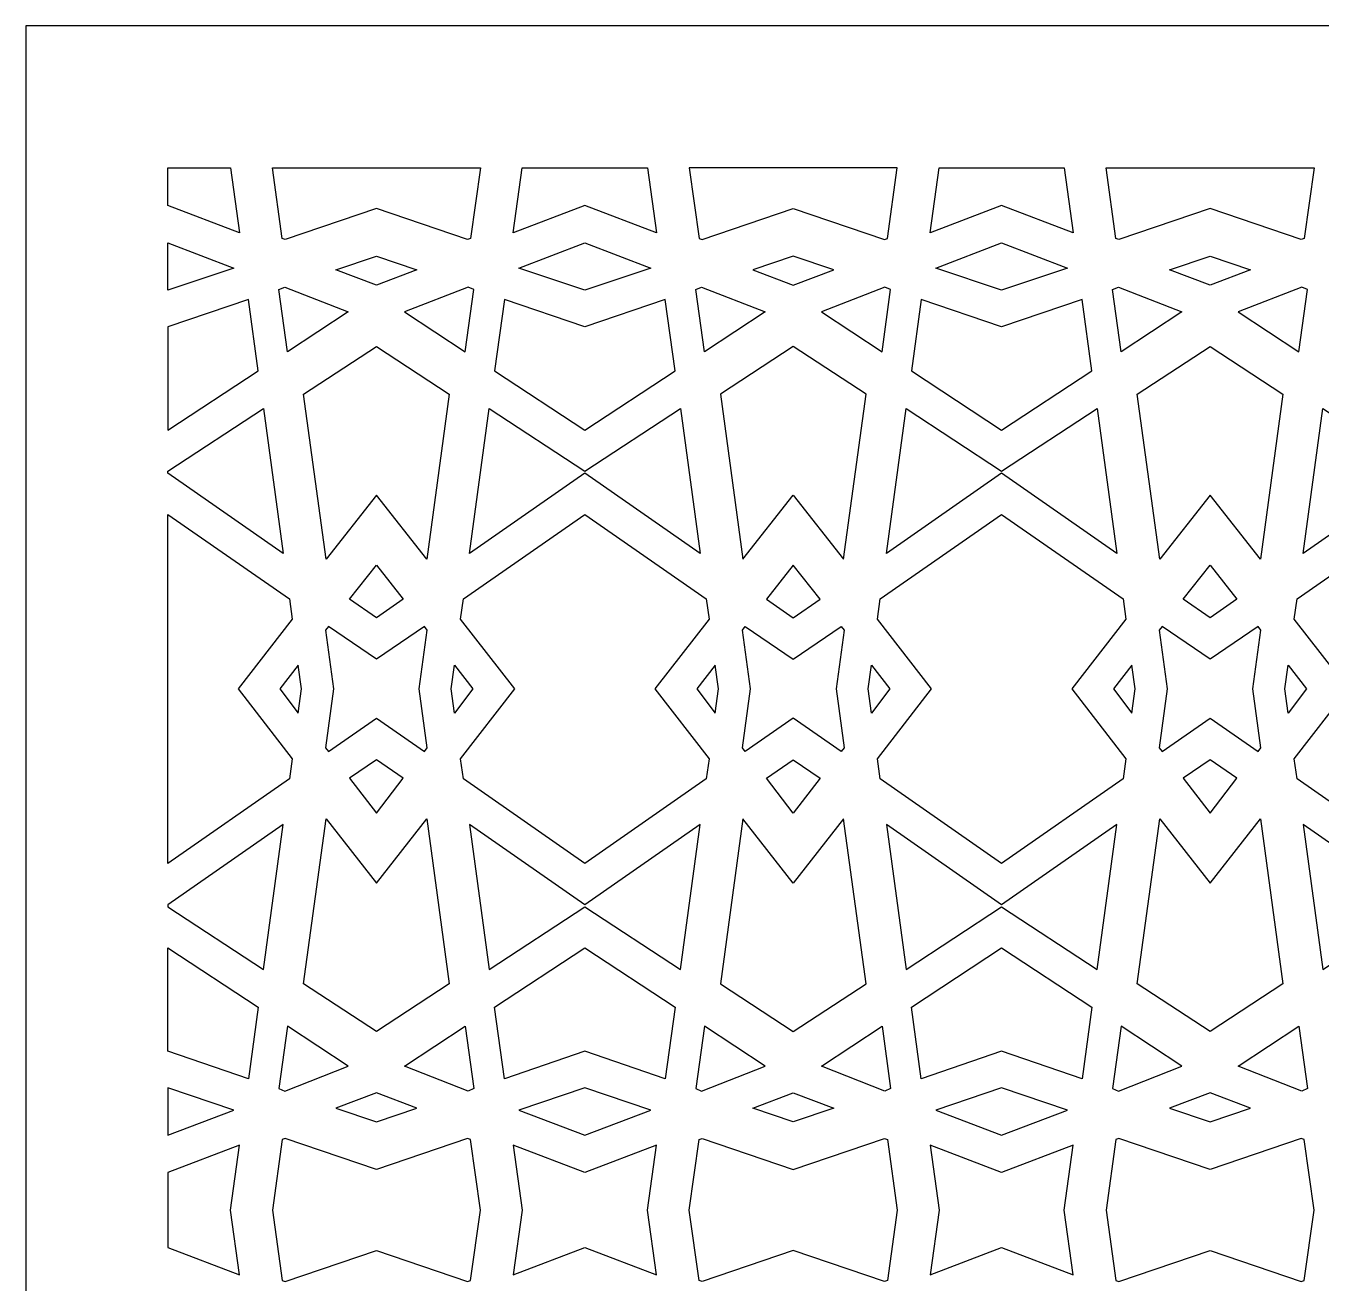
# Model space of a CAD drawing. Header units: millimetres. Extents: x -503 to 497, y -490 to 510.
# Drawn here: x -503 to 44, y -21 to 510 of the extents above; entities that cross this region are included whole.
import ezdxf

# ---------------------------------------------------------------- set-up
doc = ezdxf.new("R2010")
doc.units = ezdxf.units.MM
doc.layers.add('Plan 1', color=7, linetype='Continuous')

msp = doc.modelspace()

# ---------------------------------------------------------------- linework, layer by layer
at = {"layer": 'Plan 1', "color": 17}
for points, knots in [([(-502.7, 509.84), (-502.7, 509.84), (497.3, 509.84), (497.3, 509.84), (497.3, 509.84), (497.3, 509.84), (497.3, -490.16), (497.3, -490.16), (497.3, -490.16), (497.3, -490.16), (-502.7, -490.16), (-502.7, -490.16), (-502.7, -490.16), (-502.7, -490.16), (-502.7, 509.84), (-502.7, 509.84)], [0, 0, 0, 0, 0.2, 0.2, 0.2, 0.2, 0.4, 0.4, 0.4, 0.4, 0.6, 0.6, 0.6, 0.6, 1, 1, 1, 1]), ([(-412.51, 422.49), (-412.51, 422.49), (-416.29, 449.84), (-416.29, 449.84), (-416.29, 449.84), (-416.29, 449.84), (-442.7, 449.84), (-442.7, 449.84), (-442.7, 449.84), (-442.7, 449.84), (-442.7, 433.95), (-442.7, 433.95), (-442.7, 433.95), (-442.7, 433.95), (-412.51, 422.49), (-412.51, 422.49)], [0, 0, 0, 0, 0.2, 0.2, 0.2, 0.2, 0.4, 0.4, 0.4, 0.4, 0.6, 0.6, 0.6, 0.6, 1, 1, 1, 1]), ([(-398.6, 449.84), (-398.6, 449.84), (-394.43, 420.07), (-394.43, 420.07), (-394.43, 420.07), (-394.43, 420.07), (-393.22, 419.67), (-393.22, 419.67), (-393.22, 419.67), (-393.22, 419.67), (-354.7, 432.73), (-354.7, 432.73), (-354.7, 432.73), (-354.7, 432.73), (-316.17, 419.67), (-316.17, 419.67), (-316.17, 419.67), (-316.17, 419.67), (-314.97, 420.07), (-314.97, 420.07), (-314.97, 420.07), (-314.97, 420.07), (-310.8, 449.84), (-310.8, 449.84), (-310.8, 449.84), (-310.8, 449.84), (-398.6, 449.84), (-398.6, 449.84)], [0, 0, 0, 0, 0.125, 0.125, 0.125, 0.125, 0.25, 0.25, 0.25, 0.25, 0.375, 0.375, 0.375, 0.375, 0.5, 0.5, 0.5, 0.5, 0.625, 0.625, 0.625, 0.625, 0.75, 0.75, 0.75, 0.75, 1, 1, 1, 1]), ([(-236.48, 422.49), (-236.48, 422.49), (-240.28, 449.84), (-240.28, 449.84), (-240.28, 449.84), (-240.28, 449.84), (-293.11, 449.84), (-293.11, 449.84), (-293.11, 449.84), (-293.11, 449.84), (-296.91, 422.49), (-296.91, 422.49), (-296.91, 422.49), (-296.91, 422.49), (-266.7, 433.95), (-266.7, 433.95), (-266.7, 433.95), (-266.7, 433.95), (-236.48, 422.49), (-236.48, 422.49)], [0, 0, 0, 0, 0.166667, 0.166667, 0.166667, 0.166667, 0.333333, 0.333333, 0.333333, 0.333333, 0.5, 0.5, 0.5, 0.5, 0.666667, 0.666667, 0.666667, 0.666667, 1, 1, 1, 1]), ([(-134.79, 449.84), (-134.79, 449.84), (-138.96, 420.07), (-138.96, 420.07), (-138.96, 420.07), (-138.96, 420.07), (-140.17, 419.67), (-140.17, 419.67), (-140.17, 419.67), (-140.17, 419.67), (-178.69, 432.73), (-178.69, 432.73), (-178.69, 432.73), (-178.69, 432.73), (-217.22, 419.67), (-217.22, 419.67), (-217.22, 419.67), (-217.22, 419.67), (-218.42, 420.07), (-218.42, 420.07), (-218.42, 420.07), (-218.42, 420.07), (-222.6, 449.84), (-222.6, 449.84), (-222.6, 449.84), (-222.6, 449.84), (-134.79, 449.84), (-134.79, 449.84)], [0, 0, 0, 0, 0.125, 0.125, 0.125, 0.125, 0.25, 0.25, 0.25, 0.25, 0.375, 0.375, 0.375, 0.375, 0.5, 0.5, 0.5, 0.5, 0.625, 0.625, 0.625, 0.625, 0.75, 0.75, 0.75, 0.75, 1, 1, 1, 1]), ([(-60.51, 422.49), (-60.51, 422.49), (-64.29, 449.84), (-64.29, 449.84), (-64.29, 449.84), (-64.29, 449.84), (-117.1, 449.84), (-117.1, 449.84), (-117.1, 449.84), (-117.1, 449.84), (-120.88, 422.49), (-120.88, 422.49), (-120.88, 422.49), (-120.88, 422.49), (-90.7, 433.95), (-90.7, 433.95), (-90.7, 433.95), (-90.7, 433.95), (-60.51, 422.49), (-60.51, 422.49)], [0, 0, 0, 0, 0.166667, 0.166667, 0.166667, 0.166667, 0.333333, 0.333333, 0.333333, 0.333333, 0.5, 0.5, 0.5, 0.5, 0.666667, 0.666667, 0.666667, 0.666667, 1, 1, 1, 1]), ([(-46.6, 449.84), (-46.6, 449.84), (-42.43, 420.07), (-42.43, 420.07), (-42.43, 420.07), (-42.43, 420.07), (-41.22, 419.67), (-41.22, 419.67), (-41.22, 419.67), (-41.22, 419.67), (-2.7, 432.73), (-2.7, 432.73), (-2.7, 432.73), (-2.7, 432.73), (35.83, 419.67), (35.83, 419.67), (35.83, 419.67), (35.83, 419.67), (37.03, 420.07), (37.03, 420.07), (37.03, 420.07), (37.03, 420.07), (41.2, 449.84), (41.2, 449.84), (41.2, 449.84), (41.2, 449.84), (-46.6, 449.84), (-46.6, 449.84)], [0, 0, 0, 0, 0.125, 0.125, 0.125, 0.125, 0.25, 0.25, 0.25, 0.25, 0.375, 0.375, 0.375, 0.375, 0.5, 0.5, 0.5, 0.5, 0.625, 0.625, 0.625, 0.625, 0.75, 0.75, 0.75, 0.75, 1, 1, 1, 1]), ([(-414.89, 407.6), (-414.89, 407.6), (-442.7, 418.28), (-442.7, 418.28), (-442.7, 418.28), (-442.7, 418.28), (-442.7, 398.19), (-442.7, 398.19), (-442.7, 398.19), (-442.7, 398.19), (-414.89, 407.6), (-414.89, 407.6)], [0, 0, 0, 0, 0.25, 0.25, 0.25, 0.25, 0.5, 0.5, 0.5, 0.5, 1, 1, 1, 1]), ([(-238.89, 407.6), (-238.89, 407.6), (-266.7, 418.28), (-266.7, 418.28), (-266.7, 418.28), (-266.7, 418.28), (-294.5, 407.6), (-294.5, 407.6), (-294.5, 407.6), (-294.5, 407.6), (-266.7, 398.19), (-266.7, 398.19), (-266.7, 398.19), (-266.7, 398.19), (-238.89, 407.6), (-238.89, 407.6)], [0, 0, 0, 0, 0.2, 0.2, 0.2, 0.2, 0.4, 0.4, 0.4, 0.4, 0.6, 0.6, 0.6, 0.6, 1, 1, 1, 1]), ([(-62.89, 407.6), (-62.89, 407.6), (-90.7, 418.28), (-90.7, 418.28), (-90.7, 418.28), (-90.7, 418.28), (-118.5, 407.6), (-118.5, 407.6), (-118.5, 407.6), (-118.5, 407.6), (-90.7, 398.19), (-90.7, 398.19), (-90.7, 398.19), (-90.7, 398.19), (-62.89, 407.6), (-62.89, 407.6)], [0, 0, 0, 0, 0.2, 0.2, 0.2, 0.2, 0.4, 0.4, 0.4, 0.4, 0.6, 0.6, 0.6, 0.6, 1, 1, 1, 1]), ([(-354.7, 412.64), (-354.7, 412.64), (-371.79, 406.83), (-371.79, 406.83), (-371.79, 406.83), (-371.79, 406.83), (-354.7, 400.38), (-354.7, 400.38), (-354.7, 400.38), (-354.7, 400.38), (-337.61, 406.83), (-337.61, 406.83), (-337.61, 406.83), (-337.61, 406.83), (-354.7, 412.64), (-354.7, 412.64)], [0, 0, 0, 0, 0.2, 0.2, 0.2, 0.2, 0.4, 0.4, 0.4, 0.4, 0.6, 0.6, 0.6, 0.6, 1, 1, 1, 1]), ([(-178.69, 412.64), (-178.69, 412.64), (-161.61, 406.83), (-161.61, 406.83), (-161.61, 406.83), (-161.61, 406.83), (-178.69, 400.38), (-178.69, 400.38), (-178.69, 400.38), (-178.69, 400.38), (-195.78, 406.83), (-195.78, 406.83), (-195.78, 406.83), (-195.78, 406.83), (-178.69, 412.64), (-178.69, 412.64)], [0, 0, 0, 0, 0.2, 0.2, 0.2, 0.2, 0.4, 0.4, 0.4, 0.4, 0.6, 0.6, 0.6, 0.6, 1, 1, 1, 1]), ([(-2.7, 412.64), (-2.7, 412.64), (-19.79, 406.83), (-19.79, 406.83), (-19.79, 406.83), (-19.79, 406.83), (-2.7, 400.38), (-2.7, 400.38), (-2.7, 400.38), (-2.7, 400.38), (14.39, 406.83), (14.39, 406.83), (14.39, 406.83), (14.39, 406.83), (-2.7, 412.64), (-2.7, 412.64)], [0, 0, 0, 0, 0.2, 0.2, 0.2, 0.2, 0.4, 0.4, 0.4, 0.4, 0.6, 0.6, 0.6, 0.6, 1, 1, 1, 1]), ([(-366.62, 389.12), (-366.62, 389.12), (-393.42, 399.57), (-393.42, 399.57), (-393.42, 399.57), (-393.42, 399.57), (-395.83, 398.57), (-395.83, 398.57), (-395.83, 398.57), (-395.83, 398.57), (-392.22, 372.25), (-392.22, 372.25), (-392.22, 372.25), (-392.22, 372.25), (-366.62, 389.12), (-366.62, 389.12)], [0, 0, 0, 0, 0.2, 0.2, 0.2, 0.2, 0.4, 0.4, 0.4, 0.4, 0.6, 0.6, 0.6, 0.6, 1, 1, 1, 1]), ([(-342.78, 389.12), (-342.78, 389.12), (-315.98, 399.57), (-315.98, 399.57), (-315.98, 399.57), (-315.98, 399.57), (-313.57, 398.57), (-313.57, 398.57), (-313.57, 398.57), (-313.57, 398.57), (-317.18, 372.25), (-317.18, 372.25), (-317.18, 372.25), (-317.18, 372.25), (-342.78, 389.12), (-342.78, 389.12)], [0, 0, 0, 0, 0.2, 0.2, 0.2, 0.2, 0.4, 0.4, 0.4, 0.4, 0.6, 0.6, 0.6, 0.6, 1, 1, 1, 1]), ([(-190.61, 389.12), (-190.61, 389.12), (-217.42, 399.57), (-217.42, 399.57), (-217.42, 399.57), (-217.42, 399.57), (-219.82, 398.57), (-219.82, 398.57), (-219.82, 398.57), (-219.82, 398.57), (-216.22, 372.25), (-216.22, 372.25), (-216.22, 372.25), (-216.22, 372.25), (-190.61, 389.12), (-190.61, 389.12)], [0, 0, 0, 0, 0.2, 0.2, 0.2, 0.2, 0.4, 0.4, 0.4, 0.4, 0.6, 0.6, 0.6, 0.6, 1, 1, 1, 1]), ([(-166.78, 389.12), (-166.78, 389.12), (-139.97, 399.57), (-139.97, 399.57), (-139.97, 399.57), (-139.97, 399.57), (-137.56, 398.57), (-137.56, 398.57), (-137.56, 398.57), (-137.56, 398.57), (-141.17, 372.25), (-141.17, 372.25), (-141.17, 372.25), (-141.17, 372.25), (-166.78, 389.12), (-166.78, 389.12)], [0, 0, 0, 0, 0.2, 0.2, 0.2, 0.2, 0.4, 0.4, 0.4, 0.4, 0.6, 0.6, 0.6, 0.6, 1, 1, 1, 1]), ([(-14.62, 389.12), (-14.62, 389.12), (-41.42, 399.57), (-41.42, 399.57), (-41.42, 399.57), (-41.42, 399.57), (-43.83, 398.57), (-43.83, 398.57), (-43.83, 398.57), (-43.83, 398.57), (-40.22, 372.25), (-40.22, 372.25), (-40.22, 372.25), (-40.22, 372.25), (-14.62, 389.12), (-14.62, 389.12)], [0, 0, 0, 0, 0.2, 0.2, 0.2, 0.2, 0.4, 0.4, 0.4, 0.4, 0.6, 0.6, 0.6, 0.6, 1, 1, 1, 1]), ([(9.22, 389.12), (9.22, 389.12), (36.02, 399.57), (36.02, 399.57), (36.02, 399.57), (36.02, 399.57), (38.43, 398.57), (38.43, 398.57), (38.43, 398.57), (38.43, 398.57), (34.82, 372.25), (34.82, 372.25), (34.82, 372.25), (34.82, 372.25), (9.22, 389.12), (9.22, 389.12)], [0, 0, 0, 0, 0.2, 0.2, 0.2, 0.2, 0.4, 0.4, 0.4, 0.4, 0.6, 0.6, 0.6, 0.6, 1, 1, 1, 1]), ([(-442.7, 339.08), (-442.7, 339.08), (-442.7, 382.7), (-442.7, 382.7), (-442.7, 382.7), (-442.7, 382.7), (-408.71, 394.36), (-408.71, 394.36), (-408.71, 394.36), (-408.71, 394.36), (-404.56, 364.22), (-404.56, 364.22), (-404.56, 364.22), (-404.56, 364.22), (-442.7, 339.08), (-442.7, 339.08)], [0, 0, 0, 0, 0.2, 0.2, 0.2, 0.2, 0.4, 0.4, 0.4, 0.4, 0.6, 0.6, 0.6, 0.6, 1, 1, 1, 1]), ([(-266.7, 382.7), (-266.7, 382.7), (-232.71, 394.36), (-232.71, 394.36), (-232.71, 394.36), (-232.71, 394.36), (-228.56, 364.22), (-228.56, 364.22), (-228.56, 364.22), (-228.56, 364.22), (-266.7, 339.08), (-266.7, 339.08), (-266.7, 339.08), (-266.7, 339.08), (-304.83, 364.22), (-304.83, 364.22), (-304.83, 364.22), (-304.83, 364.22), (-300.68, 394.36), (-300.68, 394.36), (-300.68, 394.36), (-300.68, 394.36), (-266.7, 382.7), (-266.7, 382.7)], [0, 0, 0, 0, 0.142857, 0.142857, 0.142857, 0.142857, 0.285714, 0.285714, 0.285714, 0.285714, 0.428571, 0.428571, 0.428571, 0.428571, 0.571429, 0.571429, 0.571429, 0.571429, 0.714286, 0.714286, 0.714286, 0.714286, 1, 1, 1, 1]), ([(-90.7, 382.7), (-90.7, 382.7), (-56.71, 394.36), (-56.71, 394.36), (-56.71, 394.36), (-56.71, 394.36), (-52.56, 364.22), (-52.56, 364.22), (-52.56, 364.22), (-52.56, 364.22), (-90.7, 339.08), (-90.7, 339.08), (-90.7, 339.08), (-90.7, 339.08), (-128.83, 364.22), (-128.83, 364.22), (-128.83, 364.22), (-128.83, 364.22), (-124.68, 394.36), (-124.68, 394.36), (-124.68, 394.36), (-124.68, 394.36), (-90.7, 382.7), (-90.7, 382.7)], [0, 0, 0, 0, 0.142857, 0.142857, 0.142857, 0.142857, 0.285714, 0.285714, 0.285714, 0.285714, 0.428571, 0.428571, 0.428571, 0.428571, 0.571429, 0.571429, 0.571429, 0.571429, 0.714286, 0.714286, 0.714286, 0.714286, 1, 1, 1, 1]), ([(-333.43, 284.61), (-333.43, 284.61), (-323.92, 354.34), (-323.92, 354.34), (-323.92, 354.34), (-323.92, 354.34), (-354.7, 374.47), (-354.7, 374.47), (-354.7, 374.47), (-354.7, 374.47), (-385.48, 354.34), (-385.48, 354.34), (-385.48, 354.34), (-385.48, 354.34), (-375.96, 284.61), (-375.96, 284.61), (-375.96, 284.61), (-375.96, 284.61), (-354.7, 311.73), (-354.7, 311.73), (-354.7, 311.73), (-354.7, 311.73), (-333.43, 284.61), (-333.43, 284.61)], [0, 0, 0, 0, 0.142857, 0.142857, 0.142857, 0.142857, 0.285714, 0.285714, 0.285714, 0.285714, 0.428571, 0.428571, 0.428571, 0.428571, 0.571429, 0.571429, 0.571429, 0.571429, 0.714286, 0.714286, 0.714286, 0.714286, 1, 1, 1, 1]), ([(-199.96, 284.61), (-199.96, 284.61), (-209.47, 354.34), (-209.47, 354.34), (-209.47, 354.34), (-209.47, 354.34), (-178.69, 374.47), (-178.69, 374.47), (-178.69, 374.47), (-178.69, 374.47), (-147.91, 354.34), (-147.91, 354.34), (-147.91, 354.34), (-147.91, 354.34), (-157.43, 284.61), (-157.43, 284.61), (-157.43, 284.61), (-157.43, 284.61), (-178.69, 311.73), (-178.69, 311.73), (-178.69, 311.73), (-178.69, 311.73), (-199.96, 284.61), (-199.96, 284.61)], [0, 0, 0, 0, 0.142857, 0.142857, 0.142857, 0.142857, 0.285714, 0.285714, 0.285714, 0.285714, 0.428571, 0.428571, 0.428571, 0.428571, 0.571429, 0.571429, 0.571429, 0.571429, 0.714286, 0.714286, 0.714286, 0.714286, 1, 1, 1, 1]), ([(18.57, 284.61), (18.57, 284.61), (28.08, 354.34), (28.08, 354.34), (28.08, 354.34), (28.08, 354.34), (-2.7, 374.47), (-2.7, 374.47), (-2.7, 374.47), (-2.7, 374.47), (-33.48, 354.34), (-33.48, 354.34), (-33.48, 354.34), (-33.48, 354.34), (-23.96, 284.61), (-23.96, 284.61), (-23.96, 284.61), (-23.96, 284.61), (-2.7, 311.73), (-2.7, 311.73), (-2.7, 311.73), (-2.7, 311.73), (18.57, 284.61), (18.57, 284.61)], [0, 0, 0, 0, 0.142857, 0.142857, 0.142857, 0.142857, 0.285714, 0.285714, 0.285714, 0.285714, 0.428571, 0.428571, 0.428571, 0.428571, 0.571429, 0.571429, 0.571429, 0.571429, 0.714286, 0.714286, 0.714286, 0.714286, 1, 1, 1, 1]), ([(-394.06, 287.02), (-394.06, 287.02), (-402.37, 348.32), (-402.37, 348.32), (-402.37, 348.32), (-402.37, 348.32), (-442.7, 321.81), (-442.7, 321.81), (-442.7, 321.81), (-442.7, 321.81), (-442.7, 320.97), (-442.7, 320.97), (-442.7, 320.97), (-442.7, 320.97), (-394.06, 287.02), (-394.06, 287.02)], [0, 0, 0, 0, 0.2, 0.2, 0.2, 0.2, 0.4, 0.4, 0.4, 0.4, 0.6, 0.6, 0.6, 0.6, 1, 1, 1, 1]), ([(-218.05, 287.02), (-218.05, 287.02), (-226.36, 348.32), (-226.36, 348.32), (-226.36, 348.32), (-226.36, 348.32), (-266.7, 321.81), (-266.7, 321.81), (-266.7, 321.81), (-266.7, 321.81), (-307.03, 348.32), (-307.03, 348.32), (-307.03, 348.32), (-307.03, 348.32), (-315.34, 287.02), (-315.34, 287.02), (-315.34, 287.02), (-315.34, 287.02), (-266.7, 320.97), (-266.7, 320.97), (-266.7, 320.97), (-266.7, 320.97), (-218.05, 287.02), (-218.05, 287.02)], [0, 0, 0, 0, 0.142857, 0.142857, 0.142857, 0.142857, 0.285714, 0.285714, 0.285714, 0.285714, 0.428571, 0.428571, 0.428571, 0.428571, 0.571429, 0.571429, 0.571429, 0.571429, 0.714286, 0.714286, 0.714286, 0.714286, 1, 1, 1, 1]), ([(-42.06, 287.02), (-42.06, 287.02), (-50.37, 348.32), (-50.37, 348.32), (-50.37, 348.32), (-50.37, 348.32), (-90.7, 321.81), (-90.7, 321.81), (-90.7, 321.81), (-90.7, 321.81), (-131.02, 348.32), (-131.02, 348.32), (-131.02, 348.32), (-131.02, 348.32), (-139.34, 287.02), (-139.34, 287.02), (-139.34, 287.02), (-139.34, 287.02), (-90.7, 320.97), (-90.7, 320.97), (-90.7, 320.97), (-90.7, 320.97), (-42.06, 287.02), (-42.06, 287.02)], [0, 0, 0, 0, 0.142857, 0.142857, 0.142857, 0.142857, 0.285714, 0.285714, 0.285714, 0.285714, 0.428571, 0.428571, 0.428571, 0.428571, 0.571429, 0.571429, 0.571429, 0.571429, 0.714286, 0.714286, 0.714286, 0.714286, 1, 1, 1, 1]), ([(133.95, 287.02), (133.95, 287.02), (125.64, 348.32), (125.64, 348.32), (125.64, 348.32), (125.64, 348.32), (85.3, 321.81), (85.3, 321.81), (85.3, 321.81), (85.3, 321.81), (44.97, 348.32), (44.97, 348.32), (44.97, 348.32), (44.97, 348.32), (36.66, 287.02), (36.66, 287.02), (36.66, 287.02), (36.66, 287.02), (85.3, 320.97), (85.3, 320.97), (85.3, 320.97), (85.3, 320.97), (133.95, 287.02), (133.95, 287.02)], [0, 0, 0, 0, 0.142857, 0.142857, 0.142857, 0.142857, 0.285714, 0.285714, 0.285714, 0.285714, 0.428571, 0.428571, 0.428571, 0.428571, 0.571429, 0.571429, 0.571429, 0.571429, 0.714286, 0.714286, 0.714286, 0.714286, 1, 1, 1, 1]), ([(-390.25, 259.28), (-390.25, 259.28), (-391.45, 267.92), (-391.45, 267.92), (-391.45, 267.92), (-391.45, 267.92), (-442.7, 303.5), (-442.7, 303.5), (-442.7, 303.5), (-442.7, 303.5), (-442.7, 156.16), (-442.7, 156.16), (-442.7, 156.16), (-442.7, 156.16), (-391.45, 191.94), (-391.45, 191.94), (-391.45, 191.94), (-391.45, 191.94), (-390.25, 200.38), (-390.25, 200.38), (-390.25, 200.38), (-390.25, 200.38), (-413.11, 229.93), (-413.11, 229.93), (-413.11, 229.93), (-413.11, 229.93), (-390.25, 259.28), (-390.25, 259.28)], [0, 0, 0, 0, 0.125, 0.125, 0.125, 0.125, 0.25, 0.25, 0.25, 0.25, 0.375, 0.375, 0.375, 0.375, 0.5, 0.5, 0.5, 0.5, 0.625, 0.625, 0.625, 0.625, 0.75, 0.75, 0.75, 0.75, 1, 1, 1, 1]), ([(-214.25, 259.28), (-214.25, 259.28), (-215.45, 267.92), (-215.45, 267.92), (-215.45, 267.92), (-215.45, 267.92), (-266.7, 303.5), (-266.7, 303.5), (-266.7, 303.5), (-266.7, 303.5), (-317.95, 267.92), (-317.95, 267.92), (-317.95, 267.92), (-317.95, 267.92), (-319.14, 259.28), (-319.14, 259.28), (-319.14, 259.28), (-319.14, 259.28), (-296.28, 229.93), (-296.28, 229.93), (-296.28, 229.93), (-296.28, 229.93), (-319.14, 200.38), (-319.14, 200.38), (-319.14, 200.38), (-319.14, 200.38), (-317.95, 191.94), (-317.95, 191.94), (-317.95, 191.94), (-317.95, 191.94), (-266.7, 156.16), (-266.7, 156.16), (-266.7, 156.16), (-266.7, 156.16), (-215.45, 191.94), (-215.45, 191.94), (-215.45, 191.94), (-215.45, 191.94), (-214.25, 200.38), (-214.25, 200.38), (-214.25, 200.38), (-214.25, 200.38), (-237.11, 229.93), (-237.11, 229.93), (-237.11, 229.93), (-237.11, 229.93), (-214.25, 259.28), (-214.25, 259.28)], [0, 0, 0, 0, 0.076923, 0.076923, 0.076923, 0.076923, 0.153846, 0.153846, 0.153846, 0.153846, 0.230769, 0.230769, 0.230769, 0.230769, 0.307692, 0.307692, 0.307692, 0.307692, 0.384615, 0.384615, 0.384615, 0.384615, 0.461538, 0.461538, 0.461538, 0.461538, 0.538462, 0.538462, 0.538462, 0.538462, 0.615385, 0.615385, 0.615385, 0.615385, 0.692308, 0.692308, 0.692308, 0.692308, 0.769231, 0.769231, 0.769231, 0.769231, 0.846154, 0.846154, 0.846154, 0.846154, 1, 1, 1, 1]), ([(-38.25, 259.28), (-38.25, 259.28), (-39.45, 267.92), (-39.45, 267.92), (-39.45, 267.92), (-39.45, 267.92), (-90.7, 303.5), (-90.7, 303.5), (-90.7, 303.5), (-90.7, 303.5), (-141.94, 267.92), (-141.94, 267.92), (-141.94, 267.92), (-141.94, 267.92), (-143.14, 259.28), (-143.14, 259.28), (-143.14, 259.28), (-143.14, 259.28), (-120.28, 229.93), (-120.28, 229.93), (-120.28, 229.93), (-120.28, 229.93), (-143.14, 200.38), (-143.14, 200.38), (-143.14, 200.38), (-143.14, 200.38), (-141.94, 191.94), (-141.94, 191.94), (-141.94, 191.94), (-141.94, 191.94), (-90.7, 156.16), (-90.7, 156.16), (-90.7, 156.16), (-90.7, 156.16), (-39.45, 191.94), (-39.45, 191.94), (-39.45, 191.94), (-39.45, 191.94), (-38.25, 200.38), (-38.25, 200.38), (-38.25, 200.38), (-38.25, 200.38), (-61.11, 229.93), (-61.11, 229.93), (-61.11, 229.93), (-61.11, 229.93), (-38.25, 259.28), (-38.25, 259.28)], [0, 0, 0, 0, 0.076923, 0.076923, 0.076923, 0.076923, 0.153846, 0.153846, 0.153846, 0.153846, 0.230769, 0.230769, 0.230769, 0.230769, 0.307692, 0.307692, 0.307692, 0.307692, 0.384615, 0.384615, 0.384615, 0.384615, 0.461538, 0.461538, 0.461538, 0.461538, 0.538462, 0.538462, 0.538462, 0.538462, 0.615385, 0.615385, 0.615385, 0.615385, 0.692308, 0.692308, 0.692308, 0.692308, 0.769231, 0.769231, 0.769231, 0.769231, 0.846154, 0.846154, 0.846154, 0.846154, 1, 1, 1, 1]), ([(137.75, 259.28), (137.75, 259.28), (136.55, 267.92), (136.55, 267.92), (136.55, 267.92), (136.55, 267.92), (85.3, 303.5), (85.3, 303.5), (85.3, 303.5), (85.3, 303.5), (34.05, 267.92), (34.05, 267.92), (34.05, 267.92), (34.05, 267.92), (32.86, 259.28), (32.86, 259.28), (32.86, 259.28), (32.86, 259.28), (55.72, 229.93), (55.72, 229.93), (55.72, 229.93), (55.72, 229.93), (32.86, 200.38), (32.86, 200.38), (32.86, 200.38), (32.86, 200.38), (34.05, 191.94), (34.05, 191.94), (34.05, 191.94), (34.05, 191.94), (85.3, 156.16), (85.3, 156.16), (85.3, 156.16), (85.3, 156.16), (136.55, 191.94), (136.55, 191.94), (136.55, 191.94), (136.55, 191.94), (137.75, 200.38), (137.75, 200.38), (137.75, 200.38), (137.75, 200.38), (114.89, 229.93), (114.89, 229.93), (114.89, 229.93), (114.89, 229.93), (137.75, 259.28), (137.75, 259.28)], [0, 0, 0, 0, 0.076923, 0.076923, 0.076923, 0.076923, 0.153846, 0.153846, 0.153846, 0.153846, 0.230769, 0.230769, 0.230769, 0.230769, 0.307692, 0.307692, 0.307692, 0.307692, 0.384615, 0.384615, 0.384615, 0.384615, 0.461538, 0.461538, 0.461538, 0.461538, 0.538462, 0.538462, 0.538462, 0.538462, 0.615385, 0.615385, 0.615385, 0.615385, 0.692308, 0.692308, 0.692308, 0.692308, 0.769231, 0.769231, 0.769231, 0.769231, 0.846154, 0.846154, 0.846154, 0.846154, 1, 1, 1, 1]), ([(-354.7, 282.19), (-354.7, 282.19), (-366.01, 267.72), (-366.01, 267.72), (-366.01, 267.72), (-366.01, 267.72), (-354.7, 259.88), (-354.7, 259.88), (-354.7, 259.88), (-354.7, 259.88), (-343.38, 267.72), (-343.38, 267.72), (-343.38, 267.72), (-343.38, 267.72), (-354.7, 282.19), (-354.7, 282.19)], [0, 0, 0, 0, 0.2, 0.2, 0.2, 0.2, 0.4, 0.4, 0.4, 0.4, 0.6, 0.6, 0.6, 0.6, 1, 1, 1, 1]), ([(-178.69, 282.19), (-178.69, 282.19), (-167.38, 267.72), (-167.38, 267.72), (-167.38, 267.72), (-167.38, 267.72), (-178.69, 259.88), (-178.69, 259.88), (-178.69, 259.88), (-178.69, 259.88), (-190.01, 267.72), (-190.01, 267.72), (-190.01, 267.72), (-190.01, 267.72), (-178.69, 282.19), (-178.69, 282.19)], [0, 0, 0, 0, 0.2, 0.2, 0.2, 0.2, 0.4, 0.4, 0.4, 0.4, 0.6, 0.6, 0.6, 0.6, 1, 1, 1, 1]), ([(-2.7, 282.19), (-2.7, 282.19), (-14.01, 267.72), (-14.01, 267.72), (-14.01, 267.72), (-14.01, 267.72), (-2.7, 259.88), (-2.7, 259.88), (-2.7, 259.88), (-2.7, 259.88), (8.62, 267.72), (8.62, 267.72), (8.62, 267.72), (8.62, 267.72), (-2.7, 282.19), (-2.7, 282.19)], [0, 0, 0, 0, 0.2, 0.2, 0.2, 0.2, 0.4, 0.4, 0.4, 0.4, 0.6, 0.6, 0.6, 0.6, 1, 1, 1, 1]), ([(-354.7, 217.47), (-354.7, 217.47), (-374.97, 203.4), (-374.97, 203.4), (-374.97, 203.4), (-374.97, 203.4), (-376.17, 205.01), (-376.17, 205.01), (-376.17, 205.01), (-376.17, 205.01), (-372.79, 229.93), (-372.79, 229.93), (-372.79, 229.93), (-372.79, 229.93), (-376.17, 254.65), (-376.17, 254.65), (-376.17, 254.65), (-376.17, 254.65), (-374.97, 256.26), (-374.97, 256.26), (-374.97, 256.26), (-374.97, 256.26), (-354.7, 242.39), (-354.7, 242.39), (-354.7, 242.39), (-354.7, 242.39), (-334.43, 256.26), (-334.43, 256.26), (-334.43, 256.26), (-334.43, 256.26), (-333.24, 254.65), (-333.24, 254.65), (-333.24, 254.65), (-333.24, 254.65), (-336.61, 229.93), (-336.61, 229.93), (-336.61, 229.93), (-336.61, 229.93), (-333.24, 205.01), (-333.24, 205.01), (-333.24, 205.01), (-333.24, 205.01), (-334.43, 203.4), (-334.43, 203.4), (-334.43, 203.4), (-334.43, 203.4), (-354.7, 217.47), (-354.7, 217.47)], [0, 0, 0, 0, 0.076923, 0.076923, 0.076923, 0.076923, 0.153846, 0.153846, 0.153846, 0.153846, 0.230769, 0.230769, 0.230769, 0.230769, 0.307692, 0.307692, 0.307692, 0.307692, 0.384615, 0.384615, 0.384615, 0.384615, 0.461538, 0.461538, 0.461538, 0.461538, 0.538462, 0.538462, 0.538462, 0.538462, 0.615385, 0.615385, 0.615385, 0.615385, 0.692308, 0.692308, 0.692308, 0.692308, 0.769231, 0.769231, 0.769231, 0.769231, 0.846154, 0.846154, 0.846154, 0.846154, 1, 1, 1, 1]), ([(-178.69, 217.47), (-178.69, 217.47), (-158.43, 203.4), (-158.43, 203.4), (-158.43, 203.4), (-158.43, 203.4), (-157.23, 205.01), (-157.23, 205.01), (-157.23, 205.01), (-157.23, 205.01), (-160.6, 229.93), (-160.6, 229.93), (-160.6, 229.93), (-160.6, 229.93), (-157.23, 254.65), (-157.23, 254.65), (-157.23, 254.65), (-157.23, 254.65), (-158.43, 256.26), (-158.43, 256.26), (-158.43, 256.26), (-158.43, 256.26), (-178.69, 242.39), (-178.69, 242.39), (-178.69, 242.39), (-178.69, 242.39), (-198.96, 256.26), (-198.96, 256.26), (-198.96, 256.26), (-198.96, 256.26), (-200.16, 254.65), (-200.16, 254.65), (-200.16, 254.65), (-200.16, 254.65), (-196.78, 229.93), (-196.78, 229.93), (-196.78, 229.93), (-196.78, 229.93), (-200.16, 205.01), (-200.16, 205.01), (-200.16, 205.01), (-200.16, 205.01), (-198.96, 203.4), (-198.96, 203.4), (-198.96, 203.4), (-198.96, 203.4), (-178.69, 217.47), (-178.69, 217.47)], [0, 0, 0, 0, 0.076923, 0.076923, 0.076923, 0.076923, 0.153846, 0.153846, 0.153846, 0.153846, 0.230769, 0.230769, 0.230769, 0.230769, 0.307692, 0.307692, 0.307692, 0.307692, 0.384615, 0.384615, 0.384615, 0.384615, 0.461538, 0.461538, 0.461538, 0.461538, 0.538462, 0.538462, 0.538462, 0.538462, 0.615385, 0.615385, 0.615385, 0.615385, 0.692308, 0.692308, 0.692308, 0.692308, 0.769231, 0.769231, 0.769231, 0.769231, 0.846154, 0.846154, 0.846154, 0.846154, 1, 1, 1, 1]), ([(-2.7, 217.47), (-2.7, 217.47), (-22.97, 203.4), (-22.97, 203.4), (-22.97, 203.4), (-22.97, 203.4), (-24.17, 205.01), (-24.17, 205.01), (-24.17, 205.01), (-24.17, 205.01), (-20.79, 229.93), (-20.79, 229.93), (-20.79, 229.93), (-20.79, 229.93), (-24.17, 254.65), (-24.17, 254.65), (-24.17, 254.65), (-24.17, 254.65), (-22.97, 256.26), (-22.97, 256.26), (-22.97, 256.26), (-22.97, 256.26), (-2.7, 242.39), (-2.7, 242.39), (-2.7, 242.39), (-2.7, 242.39), (17.57, 256.26), (17.57, 256.26), (17.57, 256.26), (17.57, 256.26), (18.76, 254.65), (18.76, 254.65), (18.76, 254.65), (18.76, 254.65), (15.39, 229.93), (15.39, 229.93), (15.39, 229.93), (15.39, 229.93), (18.76, 205.01), (18.76, 205.01), (18.76, 205.01), (18.76, 205.01), (17.57, 203.4), (17.57, 203.4), (17.57, 203.4), (17.57, 203.4), (-2.7, 217.47), (-2.7, 217.47)], [0, 0, 0, 0, 0.076923, 0.076923, 0.076923, 0.076923, 0.153846, 0.153846, 0.153846, 0.153846, 0.230769, 0.230769, 0.230769, 0.230769, 0.307692, 0.307692, 0.307692, 0.307692, 0.384615, 0.384615, 0.384615, 0.384615, 0.461538, 0.461538, 0.461538, 0.461538, 0.538462, 0.538462, 0.538462, 0.538462, 0.615385, 0.615385, 0.615385, 0.615385, 0.692308, 0.692308, 0.692308, 0.692308, 0.769231, 0.769231, 0.769231, 0.769231, 0.846154, 0.846154, 0.846154, 0.846154, 1, 1, 1, 1]), ([(-387.68, 239.98), (-387.68, 239.98), (-386.28, 229.93), (-386.28, 229.93), (-386.28, 229.93), (-386.28, 229.93), (-387.68, 219.68), (-387.68, 219.68), (-387.68, 219.68), (-387.68, 219.68), (-395.42, 229.93), (-395.42, 229.93), (-395.42, 229.93), (-395.42, 229.93), (-387.68, 239.98), (-387.68, 239.98)], [0, 0, 0, 0, 0.2, 0.2, 0.2, 0.2, 0.4, 0.4, 0.4, 0.4, 0.6, 0.6, 0.6, 0.6, 1, 1, 1, 1]), ([(-321.72, 239.98), (-321.72, 239.98), (-323.12, 229.93), (-323.12, 229.93), (-323.12, 229.93), (-323.12, 229.93), (-321.72, 219.68), (-321.72, 219.68), (-321.72, 219.68), (-321.72, 219.68), (-313.97, 229.93), (-313.97, 229.93), (-313.97, 229.93), (-313.97, 229.93), (-321.72, 239.98), (-321.72, 239.98)], [0, 0, 0, 0, 0.2, 0.2, 0.2, 0.2, 0.4, 0.4, 0.4, 0.4, 0.6, 0.6, 0.6, 0.6, 1, 1, 1, 1]), ([(-211.67, 239.98), (-211.67, 239.98), (-210.28, 229.93), (-210.28, 229.93), (-210.28, 229.93), (-210.28, 229.93), (-211.67, 219.68), (-211.67, 219.68), (-211.67, 219.68), (-211.67, 219.68), (-219.42, 229.93), (-219.42, 229.93), (-219.42, 229.93), (-219.42, 229.93), (-211.67, 239.98), (-211.67, 239.98)], [0, 0, 0, 0, 0.2, 0.2, 0.2, 0.2, 0.4, 0.4, 0.4, 0.4, 0.6, 0.6, 0.6, 0.6, 1, 1, 1, 1]), ([(-145.71, 239.98), (-145.71, 239.98), (-147.11, 229.93), (-147.11, 229.93), (-147.11, 229.93), (-147.11, 229.93), (-145.71, 219.68), (-145.71, 219.68), (-145.71, 219.68), (-145.71, 219.68), (-137.97, 229.93), (-137.97, 229.93), (-137.97, 229.93), (-137.97, 229.93), (-145.71, 239.98), (-145.71, 239.98)], [0, 0, 0, 0, 0.2, 0.2, 0.2, 0.2, 0.4, 0.4, 0.4, 0.4, 0.6, 0.6, 0.6, 0.6, 1, 1, 1, 1]), ([(-35.68, 239.98), (-35.68, 239.98), (-34.28, 229.93), (-34.28, 229.93), (-34.28, 229.93), (-34.28, 229.93), (-35.68, 219.68), (-35.68, 219.68), (-35.68, 219.68), (-35.68, 219.68), (-43.42, 229.93), (-43.42, 229.93), (-43.42, 229.93), (-43.42, 229.93), (-35.68, 239.98), (-35.68, 239.98)], [0, 0, 0, 0, 0.2, 0.2, 0.2, 0.2, 0.4, 0.4, 0.4, 0.4, 0.6, 0.6, 0.6, 0.6, 1, 1, 1, 1]), ([(30.28, 239.98), (30.28, 239.98), (28.88, 229.93), (28.88, 229.93), (28.88, 229.93), (28.88, 229.93), (30.28, 219.68), (30.28, 219.68), (30.28, 219.68), (30.28, 219.68), (38.03, 229.93), (38.03, 229.93), (38.03, 229.93), (38.03, 229.93), (30.28, 239.98), (30.28, 239.98)], [0, 0, 0, 0, 0.2, 0.2, 0.2, 0.2, 0.4, 0.4, 0.4, 0.4, 0.6, 0.6, 0.6, 0.6, 1, 1, 1, 1]), ([(-354.7, 177.47), (-354.7, 177.47), (-366.01, 192.14), (-366.01, 192.14), (-366.01, 192.14), (-366.01, 192.14), (-354.7, 199.98), (-354.7, 199.98), (-354.7, 199.98), (-354.7, 199.98), (-343.38, 192.14), (-343.38, 192.14), (-343.38, 192.14), (-343.38, 192.14), (-354.7, 177.47), (-354.7, 177.47)], [0, 0, 0, 0, 0.2, 0.2, 0.2, 0.2, 0.4, 0.4, 0.4, 0.4, 0.6, 0.6, 0.6, 0.6, 1, 1, 1, 1]), ([(-178.69, 177.47), (-178.69, 177.47), (-167.38, 192.14), (-167.38, 192.14), (-167.38, 192.14), (-167.38, 192.14), (-178.69, 199.98), (-178.69, 199.98), (-178.69, 199.98), (-178.69, 199.98), (-190.01, 192.14), (-190.01, 192.14), (-190.01, 192.14), (-190.01, 192.14), (-178.69, 177.47), (-178.69, 177.47)], [0, 0, 0, 0, 0.2, 0.2, 0.2, 0.2, 0.4, 0.4, 0.4, 0.4, 0.6, 0.6, 0.6, 0.6, 1, 1, 1, 1]), ([(-2.7, 177.47), (-2.7, 177.47), (-14.01, 192.14), (-14.01, 192.14), (-14.01, 192.14), (-14.01, 192.14), (-2.7, 199.98), (-2.7, 199.98), (-2.7, 199.98), (-2.7, 199.98), (8.62, 192.14), (8.62, 192.14), (8.62, 192.14), (8.62, 192.14), (-2.7, 177.47), (-2.7, 177.47)], [0, 0, 0, 0, 0.2, 0.2, 0.2, 0.2, 0.4, 0.4, 0.4, 0.4, 0.6, 0.6, 0.6, 0.6, 1, 1, 1, 1]), ([(-375.96, 175.06), (-375.96, 175.06), (-385.48, 105.31), (-385.48, 105.31), (-385.48, 105.31), (-385.48, 105.31), (-354.7, 85.21), (-354.7, 85.21), (-354.7, 85.21), (-354.7, 85.21), (-323.92, 105.31), (-323.92, 105.31), (-323.92, 105.31), (-323.92, 105.31), (-333.43, 175.06), (-333.43, 175.06), (-333.43, 175.06), (-333.43, 175.06), (-354.7, 147.92), (-354.7, 147.92), (-354.7, 147.92), (-354.7, 147.92), (-375.96, 175.06), (-375.96, 175.06)], [0, 0, 0, 0, 0.142857, 0.142857, 0.142857, 0.142857, 0.285714, 0.285714, 0.285714, 0.285714, 0.428571, 0.428571, 0.428571, 0.428571, 0.571429, 0.571429, 0.571429, 0.571429, 0.714286, 0.714286, 0.714286, 0.714286, 1, 1, 1, 1]), ([(-157.43, 175.06), (-157.43, 175.06), (-147.91, 105.31), (-147.91, 105.31), (-147.91, 105.31), (-147.91, 105.31), (-178.69, 85.21), (-178.69, 85.21), (-178.69, 85.21), (-178.69, 85.21), (-209.47, 105.31), (-209.47, 105.31), (-209.47, 105.31), (-209.47, 105.31), (-199.96, 175.06), (-199.96, 175.06), (-199.96, 175.06), (-199.96, 175.06), (-178.69, 147.92), (-178.69, 147.92), (-178.69, 147.92), (-178.69, 147.92), (-157.43, 175.06), (-157.43, 175.06)], [0, 0, 0, 0, 0.142857, 0.142857, 0.142857, 0.142857, 0.285714, 0.285714, 0.285714, 0.285714, 0.428571, 0.428571, 0.428571, 0.428571, 0.571429, 0.571429, 0.571429, 0.571429, 0.714286, 0.714286, 0.714286, 0.714286, 1, 1, 1, 1]), ([(-23.96, 175.06), (-23.96, 175.06), (-33.48, 105.31), (-33.48, 105.31), (-33.48, 105.31), (-33.48, 105.31), (-2.7, 85.21), (-2.7, 85.21), (-2.7, 85.21), (-2.7, 85.21), (28.08, 105.31), (28.08, 105.31), (28.08, 105.31), (28.08, 105.31), (18.57, 175.06), (18.57, 175.06), (18.57, 175.06), (18.57, 175.06), (-2.7, 147.92), (-2.7, 147.92), (-2.7, 147.92), (-2.7, 147.92), (-23.96, 175.06), (-23.96, 175.06)], [0, 0, 0, 0, 0.142857, 0.142857, 0.142857, 0.142857, 0.285714, 0.285714, 0.285714, 0.285714, 0.428571, 0.428571, 0.428571, 0.428571, 0.571429, 0.571429, 0.571429, 0.571429, 0.714286, 0.714286, 0.714286, 0.714286, 1, 1, 1, 1]), ([(-394.06, 172.65), (-394.06, 172.65), (-402.37, 111.34), (-402.37, 111.34), (-402.37, 111.34), (-402.37, 111.34), (-442.7, 137.87), (-442.7, 137.87), (-442.7, 137.87), (-442.7, 137.87), (-442.7, 138.68), (-442.7, 138.68), (-442.7, 138.68), (-442.7, 138.68), (-394.06, 172.65), (-394.06, 172.65)], [0, 0, 0, 0, 0.2, 0.2, 0.2, 0.2, 0.4, 0.4, 0.4, 0.4, 0.6, 0.6, 0.6, 0.6, 1, 1, 1, 1]), ([(-218.05, 172.65), (-218.05, 172.65), (-226.36, 111.34), (-226.36, 111.34), (-226.36, 111.34), (-226.36, 111.34), (-266.7, 137.87), (-266.7, 137.87), (-266.7, 137.87), (-266.7, 137.87), (-307.03, 111.34), (-307.03, 111.34), (-307.03, 111.34), (-307.03, 111.34), (-315.34, 172.65), (-315.34, 172.65), (-315.34, 172.65), (-315.34, 172.65), (-266.7, 138.68), (-266.7, 138.68), (-266.7, 138.68), (-266.7, 138.68), (-218.05, 172.65), (-218.05, 172.65)], [0, 0, 0, 0, 0.142857, 0.142857, 0.142857, 0.142857, 0.285714, 0.285714, 0.285714, 0.285714, 0.428571, 0.428571, 0.428571, 0.428571, 0.571429, 0.571429, 0.571429, 0.571429, 0.714286, 0.714286, 0.714286, 0.714286, 1, 1, 1, 1]), ([(-42.06, 172.65), (-42.06, 172.65), (-50.37, 111.34), (-50.37, 111.34), (-50.37, 111.34), (-50.37, 111.34), (-90.7, 137.87), (-90.7, 137.87), (-90.7, 137.87), (-90.7, 137.87), (-131.02, 111.34), (-131.02, 111.34), (-131.02, 111.34), (-131.02, 111.34), (-139.34, 172.65), (-139.34, 172.65), (-139.34, 172.65), (-139.34, 172.65), (-90.7, 138.68), (-90.7, 138.68), (-90.7, 138.68), (-90.7, 138.68), (-42.06, 172.65), (-42.06, 172.65)], [0, 0, 0, 0, 0.142857, 0.142857, 0.142857, 0.142857, 0.285714, 0.285714, 0.285714, 0.285714, 0.428571, 0.428571, 0.428571, 0.428571, 0.571429, 0.571429, 0.571429, 0.571429, 0.714286, 0.714286, 0.714286, 0.714286, 1, 1, 1, 1]), ([(133.95, 172.65), (133.95, 172.65), (125.64, 111.34), (125.64, 111.34), (125.64, 111.34), (125.64, 111.34), (85.3, 137.87), (85.3, 137.87), (85.3, 137.87), (85.3, 137.87), (44.97, 111.34), (44.97, 111.34), (44.97, 111.34), (44.97, 111.34), (36.66, 172.65), (36.66, 172.65), (36.66, 172.65), (36.66, 172.65), (85.3, 138.68), (85.3, 138.68), (85.3, 138.68), (85.3, 138.68), (133.95, 172.65), (133.95, 172.65)], [0, 0, 0, 0, 0.142857, 0.142857, 0.142857, 0.142857, 0.285714, 0.285714, 0.285714, 0.285714, 0.428571, 0.428571, 0.428571, 0.428571, 0.571429, 0.571429, 0.571429, 0.571429, 0.714286, 0.714286, 0.714286, 0.714286, 1, 1, 1, 1]), ([(-442.7, 120.59), (-442.7, 120.59), (-442.7, 76.97), (-442.7, 76.97), (-442.7, 76.97), (-442.7, 76.97), (-408.71, 65.31), (-408.71, 65.31), (-408.71, 65.31), (-408.71, 65.31), (-404.56, 95.46), (-404.56, 95.46), (-404.56, 95.46), (-404.56, 95.46), (-442.7, 120.59), (-442.7, 120.59)], [0, 0, 0, 0, 0.2, 0.2, 0.2, 0.2, 0.4, 0.4, 0.4, 0.4, 0.6, 0.6, 0.6, 0.6, 1, 1, 1, 1]), ([(-266.7, 76.97), (-266.7, 76.97), (-232.71, 65.31), (-232.71, 65.31), (-232.71, 65.31), (-232.71, 65.31), (-228.56, 95.46), (-228.56, 95.46), (-228.56, 95.46), (-228.56, 95.46), (-266.7, 120.59), (-266.7, 120.59), (-266.7, 120.59), (-266.7, 120.59), (-304.83, 95.46), (-304.83, 95.46), (-304.83, 95.46), (-304.83, 95.46), (-300.68, 65.31), (-300.68, 65.31), (-300.68, 65.31), (-300.68, 65.31), (-266.7, 76.97), (-266.7, 76.97)], [0, 0, 0, 0, 0.142857, 0.142857, 0.142857, 0.142857, 0.285714, 0.285714, 0.285714, 0.285714, 0.428571, 0.428571, 0.428571, 0.428571, 0.571429, 0.571429, 0.571429, 0.571429, 0.714286, 0.714286, 0.714286, 0.714286, 1, 1, 1, 1]), ([(-90.7, 76.97), (-90.7, 76.97), (-56.71, 65.31), (-56.71, 65.31), (-56.71, 65.31), (-56.71, 65.31), (-52.56, 95.46), (-52.56, 95.46), (-52.56, 95.46), (-52.56, 95.46), (-90.7, 120.59), (-90.7, 120.59), (-90.7, 120.59), (-90.7, 120.59), (-128.83, 95.46), (-128.83, 95.46), (-128.83, 95.46), (-128.83, 95.46), (-124.68, 65.31), (-124.68, 65.31), (-124.68, 65.31), (-124.68, 65.31), (-90.7, 76.97), (-90.7, 76.97)], [0, 0, 0, 0, 0.142857, 0.142857, 0.142857, 0.142857, 0.285714, 0.285714, 0.285714, 0.285714, 0.428571, 0.428571, 0.428571, 0.428571, 0.571429, 0.571429, 0.571429, 0.571429, 0.714286, 0.714286, 0.714286, 0.714286, 1, 1, 1, 1]), ([(-366.62, 70.54), (-366.62, 70.54), (-393.42, 60.09), (-393.42, 60.09), (-393.42, 60.09), (-393.42, 60.09), (-395.83, 61.09), (-395.83, 61.09), (-395.83, 61.09), (-395.83, 61.09), (-392.22, 87.42), (-392.22, 87.42), (-392.22, 87.42), (-392.22, 87.42), (-366.62, 70.54), (-366.62, 70.54)], [0, 0, 0, 0, 0.2, 0.2, 0.2, 0.2, 0.4, 0.4, 0.4, 0.4, 0.6, 0.6, 0.6, 0.6, 1, 1, 1, 1]), ([(-342.78, 70.54), (-342.78, 70.54), (-315.98, 60.09), (-315.98, 60.09), (-315.98, 60.09), (-315.98, 60.09), (-313.57, 61.09), (-313.57, 61.09), (-313.57, 61.09), (-313.57, 61.09), (-317.18, 87.42), (-317.18, 87.42), (-317.18, 87.42), (-317.18, 87.42), (-342.78, 70.54), (-342.78, 70.54)], [0, 0, 0, 0, 0.2, 0.2, 0.2, 0.2, 0.4, 0.4, 0.4, 0.4, 0.6, 0.6, 0.6, 0.6, 1, 1, 1, 1]), ([(-190.61, 70.54), (-190.61, 70.54), (-217.42, 60.09), (-217.42, 60.09), (-217.42, 60.09), (-217.42, 60.09), (-219.82, 61.09), (-219.82, 61.09), (-219.82, 61.09), (-219.82, 61.09), (-216.22, 87.42), (-216.22, 87.42), (-216.22, 87.42), (-216.22, 87.42), (-190.61, 70.54), (-190.61, 70.54)], [0, 0, 0, 0, 0.2, 0.2, 0.2, 0.2, 0.4, 0.4, 0.4, 0.4, 0.6, 0.6, 0.6, 0.6, 1, 1, 1, 1]), ([(-166.78, 70.54), (-166.78, 70.54), (-139.97, 60.09), (-139.97, 60.09), (-139.97, 60.09), (-139.97, 60.09), (-137.56, 61.09), (-137.56, 61.09), (-137.56, 61.09), (-137.56, 61.09), (-141.17, 87.42), (-141.17, 87.42), (-141.17, 87.42), (-141.17, 87.42), (-166.78, 70.54), (-166.78, 70.54)], [0, 0, 0, 0, 0.2, 0.2, 0.2, 0.2, 0.4, 0.4, 0.4, 0.4, 0.6, 0.6, 0.6, 0.6, 1, 1, 1, 1]), ([(-14.62, 70.54), (-14.62, 70.54), (-41.42, 60.09), (-41.42, 60.09), (-41.42, 60.09), (-41.42, 60.09), (-43.83, 61.09), (-43.83, 61.09), (-43.83, 61.09), (-43.83, 61.09), (-40.22, 87.42), (-40.22, 87.42), (-40.22, 87.42), (-40.22, 87.42), (-14.62, 70.54), (-14.62, 70.54)], [0, 0, 0, 0, 0.2, 0.2, 0.2, 0.2, 0.4, 0.4, 0.4, 0.4, 0.6, 0.6, 0.6, 0.6, 1, 1, 1, 1]), ([(9.22, 70.54), (9.22, 70.54), (36.02, 60.09), (36.02, 60.09), (36.02, 60.09), (36.02, 60.09), (38.43, 61.09), (38.43, 61.09), (38.43, 61.09), (38.43, 61.09), (34.82, 87.42), (34.82, 87.42), (34.82, 87.42), (34.82, 87.42), (9.22, 70.54), (9.22, 70.54)], [0, 0, 0, 0, 0.2, 0.2, 0.2, 0.2, 0.4, 0.4, 0.4, 0.4, 0.6, 0.6, 0.6, 0.6, 1, 1, 1, 1]), ([(-414.89, 52.05), (-414.89, 52.05), (-442.7, 41.39), (-442.7, 41.39), (-442.7, 41.39), (-442.7, 41.39), (-442.7, 61.5), (-442.7, 61.5), (-442.7, 61.5), (-442.7, 61.5), (-414.89, 52.05), (-414.89, 52.05)], [0, 0, 0, 0, 0.25, 0.25, 0.25, 0.25, 0.5, 0.5, 0.5, 0.5, 1, 1, 1, 1]), ([(-238.89, 52.05), (-238.89, 52.05), (-266.7, 41.39), (-266.7, 41.39), (-266.7, 41.39), (-266.7, 41.39), (-294.5, 52.05), (-294.5, 52.05), (-294.5, 52.05), (-294.5, 52.05), (-266.7, 61.5), (-266.7, 61.5), (-266.7, 61.5), (-266.7, 61.5), (-238.89, 52.05), (-238.89, 52.05)], [0, 0, 0, 0, 0.2, 0.2, 0.2, 0.2, 0.4, 0.4, 0.4, 0.4, 0.6, 0.6, 0.6, 0.6, 1, 1, 1, 1]), ([(-62.89, 52.05), (-62.89, 52.05), (-90.7, 41.39), (-90.7, 41.39), (-90.7, 41.39), (-90.7, 41.39), (-118.5, 52.05), (-118.5, 52.05), (-118.5, 52.05), (-118.5, 52.05), (-90.7, 61.5), (-90.7, 61.5), (-90.7, 61.5), (-90.7, 61.5), (-62.89, 52.05), (-62.89, 52.05)], [0, 0, 0, 0, 0.2, 0.2, 0.2, 0.2, 0.4, 0.4, 0.4, 0.4, 0.6, 0.6, 0.6, 0.6, 1, 1, 1, 1]), ([(-354.7, 47.02), (-354.7, 47.02), (-371.79, 52.85), (-371.79, 52.85), (-371.79, 52.85), (-371.79, 52.85), (-354.7, 59.28), (-354.7, 59.28), (-354.7, 59.28), (-354.7, 59.28), (-337.61, 52.85), (-337.61, 52.85), (-337.61, 52.85), (-337.61, 52.85), (-354.7, 47.02), (-354.7, 47.02)], [0, 0, 0, 0, 0.2, 0.2, 0.2, 0.2, 0.4, 0.4, 0.4, 0.4, 0.6, 0.6, 0.6, 0.6, 1, 1, 1, 1]), ([(-178.69, 47.02), (-178.69, 47.02), (-161.61, 52.85), (-161.61, 52.85), (-161.61, 52.85), (-161.61, 52.85), (-178.69, 59.28), (-178.69, 59.28), (-178.69, 59.28), (-178.69, 59.28), (-195.78, 52.85), (-195.78, 52.85), (-195.78, 52.85), (-195.78, 52.85), (-178.69, 47.02), (-178.69, 47.02)], [0, 0, 0, 0, 0.2, 0.2, 0.2, 0.2, 0.4, 0.4, 0.4, 0.4, 0.6, 0.6, 0.6, 0.6, 1, 1, 1, 1]), ([(-2.7, 47.02), (-2.7, 47.02), (-19.79, 52.85), (-19.79, 52.85), (-19.79, 52.85), (-19.79, 52.85), (-2.7, 59.28), (-2.7, 59.28), (-2.7, 59.28), (-2.7, 59.28), (14.39, 52.85), (14.39, 52.85), (14.39, 52.85), (14.39, 52.85), (-2.7, 47.02), (-2.7, 47.02)], [0, 0, 0, 0, 0.2, 0.2, 0.2, 0.2, 0.4, 0.4, 0.4, 0.4, 0.6, 0.6, 0.6, 0.6, 1, 1, 1, 1]), ([(-398.6, 9.84), (-398.6, 9.84), (-394.43, 39.58), (-394.43, 39.58), (-394.43, 39.58), (-394.43, 39.58), (-393.22, 39.99), (-393.22, 39.99), (-393.22, 39.99), (-393.22, 39.99), (-354.7, 26.92), (-354.7, 26.92), (-354.7, 26.92), (-354.7, 26.92), (-316.17, 39.99), (-316.17, 39.99), (-316.17, 39.99), (-316.17, 39.99), (-314.97, 39.58), (-314.97, 39.58), (-314.97, 39.58), (-314.97, 39.58), (-310.8, 9.84), (-310.8, 9.84), (-310.8, 9.84), (-310.8, 9.84), (-314.97, -19.9), (-314.97, -19.9), (-314.97, -19.9), (-314.97, -19.9), (-316.17, -20.31), (-316.17, -20.31), (-316.17, -20.31), (-316.17, -20.31), (-354.7, -7.24), (-354.7, -7.24), (-354.7, -7.24), (-354.7, -7.24), (-393.22, -20.31), (-393.22, -20.31), (-393.22, -20.31), (-393.22, -20.31), (-394.43, -19.9), (-394.43, -19.9), (-394.43, -19.9), (-394.43, -19.9), (-398.6, 9.84), (-398.6, 9.84)], [0, 0, 0, 0, 0.076923, 0.076923, 0.076923, 0.076923, 0.153846, 0.153846, 0.153846, 0.153846, 0.230769, 0.230769, 0.230769, 0.230769, 0.307692, 0.307692, 0.307692, 0.307692, 0.384615, 0.384615, 0.384615, 0.384615, 0.461538, 0.461538, 0.461538, 0.461538, 0.538462, 0.538462, 0.538462, 0.538462, 0.615385, 0.615385, 0.615385, 0.615385, 0.692308, 0.692308, 0.692308, 0.692308, 0.769231, 0.769231, 0.769231, 0.769231, 0.846154, 0.846154, 0.846154, 0.846154, 1, 1, 1, 1]), ([(-134.79, 9.84), (-134.79, 9.84), (-138.96, 39.58), (-138.96, 39.58), (-138.96, 39.58), (-138.96, 39.58), (-140.17, 39.99), (-140.17, 39.99), (-140.17, 39.99), (-140.17, 39.99), (-178.69, 26.92), (-178.69, 26.92), (-178.69, 26.92), (-178.69, 26.92), (-217.22, 39.99), (-217.22, 39.99), (-217.22, 39.99), (-217.22, 39.99), (-218.42, 39.58), (-218.42, 39.58), (-218.42, 39.58), (-218.42, 39.58), (-222.6, 9.84), (-222.6, 9.84), (-222.6, 9.84), (-222.6, 9.84), (-218.42, -19.9), (-218.42, -19.9), (-218.42, -19.9), (-218.42, -19.9), (-217.22, -20.31), (-217.22, -20.31), (-217.22, -20.31), (-217.22, -20.31), (-178.69, -7.24), (-178.69, -7.24), (-178.69, -7.24), (-178.69, -7.24), (-140.17, -20.31), (-140.17, -20.31), (-140.17, -20.31), (-140.17, -20.31), (-138.96, -19.9), (-138.96, -19.9), (-138.96, -19.9), (-138.96, -19.9), (-134.79, 9.84), (-134.79, 9.84)], [0, 0, 0, 0, 0.076923, 0.076923, 0.076923, 0.076923, 0.153846, 0.153846, 0.153846, 0.153846, 0.230769, 0.230769, 0.230769, 0.230769, 0.307692, 0.307692, 0.307692, 0.307692, 0.384615, 0.384615, 0.384615, 0.384615, 0.461538, 0.461538, 0.461538, 0.461538, 0.538462, 0.538462, 0.538462, 0.538462, 0.615385, 0.615385, 0.615385, 0.615385, 0.692308, 0.692308, 0.692308, 0.692308, 0.769231, 0.769231, 0.769231, 0.769231, 0.846154, 0.846154, 0.846154, 0.846154, 1, 1, 1, 1]), ([(-46.6, 9.84), (-46.6, 9.84), (-42.43, 39.58), (-42.43, 39.58), (-42.43, 39.58), (-42.43, 39.58), (-41.22, 39.99), (-41.22, 39.99), (-41.22, 39.99), (-41.22, 39.99), (-2.7, 26.92), (-2.7, 26.92), (-2.7, 26.92), (-2.7, 26.92), (35.83, 39.99), (35.83, 39.99), (35.83, 39.99), (35.83, 39.99), (37.03, 39.58), (37.03, 39.58), (37.03, 39.58), (37.03, 39.58), (41.2, 9.84), (41.2, 9.84), (41.2, 9.84), (41.2, 9.84), (37.03, -19.9), (37.03, -19.9), (37.03, -19.9), (37.03, -19.9), (35.83, -20.31), (35.83, -20.31), (35.83, -20.31), (35.83, -20.31), (-2.7, -7.24), (-2.7, -7.24), (-2.7, -7.24), (-2.7, -7.24), (-41.22, -20.31), (-41.22, -20.31), (-41.22, -20.31), (-41.22, -20.31), (-42.43, -19.9), (-42.43, -19.9), (-42.43, -19.9), (-42.43, -19.9), (-46.6, 9.84), (-46.6, 9.84)], [0, 0, 0, 0, 0.076923, 0.076923, 0.076923, 0.076923, 0.153846, 0.153846, 0.153846, 0.153846, 0.230769, 0.230769, 0.230769, 0.230769, 0.307692, 0.307692, 0.307692, 0.307692, 0.384615, 0.384615, 0.384615, 0.384615, 0.461538, 0.461538, 0.461538, 0.461538, 0.538462, 0.538462, 0.538462, 0.538462, 0.615385, 0.615385, 0.615385, 0.615385, 0.692308, 0.692308, 0.692308, 0.692308, 0.769231, 0.769231, 0.769231, 0.769231, 0.846154, 0.846154, 0.846154, 0.846154, 1, 1, 1, 1]), ([(-412.51, 37.17), (-412.51, 37.17), (-416.29, 9.84), (-416.29, 9.84), (-416.29, 9.84), (-416.29, 9.84), (-412.51, -17.5), (-412.51, -17.5), (-412.51, -17.5), (-412.51, -17.5), (-442.7, -6.04), (-442.7, -6.04), (-442.7, -6.04), (-442.7, -6.04), (-442.7, 9.84), (-442.7, 9.84), (-442.7, 9.84), (-442.7, 9.84), (-442.7, 25.71), (-442.7, 25.71), (-442.7, 25.71), (-442.7, 25.71), (-412.51, 37.17), (-412.51, 37.17)], [0, 0, 0, 0, 0.142857, 0.142857, 0.142857, 0.142857, 0.285714, 0.285714, 0.285714, 0.285714, 0.428571, 0.428571, 0.428571, 0.428571, 0.571429, 0.571429, 0.571429, 0.571429, 0.714286, 0.714286, 0.714286, 0.714286, 1, 1, 1, 1]), ([(-236.48, 37.17), (-236.48, 37.17), (-240.28, 9.84), (-240.28, 9.84), (-240.28, 9.84), (-240.28, 9.84), (-236.48, -17.5), (-236.48, -17.5), (-236.48, -17.5), (-236.48, -17.5), (-266.7, -6.04), (-266.7, -6.04), (-266.7, -6.04), (-266.7, -6.04), (-296.91, -17.5), (-296.91, -17.5), (-296.91, -17.5), (-296.91, -17.5), (-293.11, 9.84), (-293.11, 9.84), (-293.11, 9.84), (-293.11, 9.84), (-296.91, 37.17), (-296.91, 37.17), (-296.91, 37.17), (-296.91, 37.17), (-266.7, 25.71), (-266.7, 25.71), (-266.7, 25.71), (-266.7, 25.71), (-236.48, 37.17), (-236.48, 37.17)], [0, 0, 0, 0, 0.111111, 0.111111, 0.111111, 0.111111, 0.222222, 0.222222, 0.222222, 0.222222, 0.333333, 0.333333, 0.333333, 0.333333, 0.444444, 0.444444, 0.444444, 0.444444, 0.555556, 0.555556, 0.555556, 0.555556, 0.666667, 0.666667, 0.666667, 0.666667, 0.777778, 0.777778, 0.777778, 0.777778, 1, 1, 1, 1]), ([(-60.51, 37.17), (-60.51, 37.17), (-64.29, 9.84), (-64.29, 9.84), (-64.29, 9.84), (-64.29, 9.84), (-60.51, -17.5), (-60.51, -17.5), (-60.51, -17.5), (-60.51, -17.5), (-90.7, -6.04), (-90.7, -6.04), (-90.7, -6.04), (-90.7, -6.04), (-120.88, -17.5), (-120.88, -17.5), (-120.88, -17.5), (-120.88, -17.5), (-117.1, 9.84), (-117.1, 9.84), (-117.1, 9.84), (-117.1, 9.84), (-120.88, 37.17), (-120.88, 37.17), (-120.88, 37.17), (-120.88, 37.17), (-90.7, 25.71), (-90.7, 25.71), (-90.7, 25.71), (-90.7, 25.71), (-60.51, 37.17), (-60.51, 37.17)], [0, 0, 0, 0, 0.111111, 0.111111, 0.111111, 0.111111, 0.222222, 0.222222, 0.222222, 0.222222, 0.333333, 0.333333, 0.333333, 0.333333, 0.444444, 0.444444, 0.444444, 0.444444, 0.555556, 0.555556, 0.555556, 0.555556, 0.666667, 0.666667, 0.666667, 0.666667, 0.777778, 0.777778, 0.777778, 0.777778, 1, 1, 1, 1])]:
    msp.add_open_spline(points, degree=3, knots=knots, dxfattribs=at)

doc.saveas('drawing.dxf')
